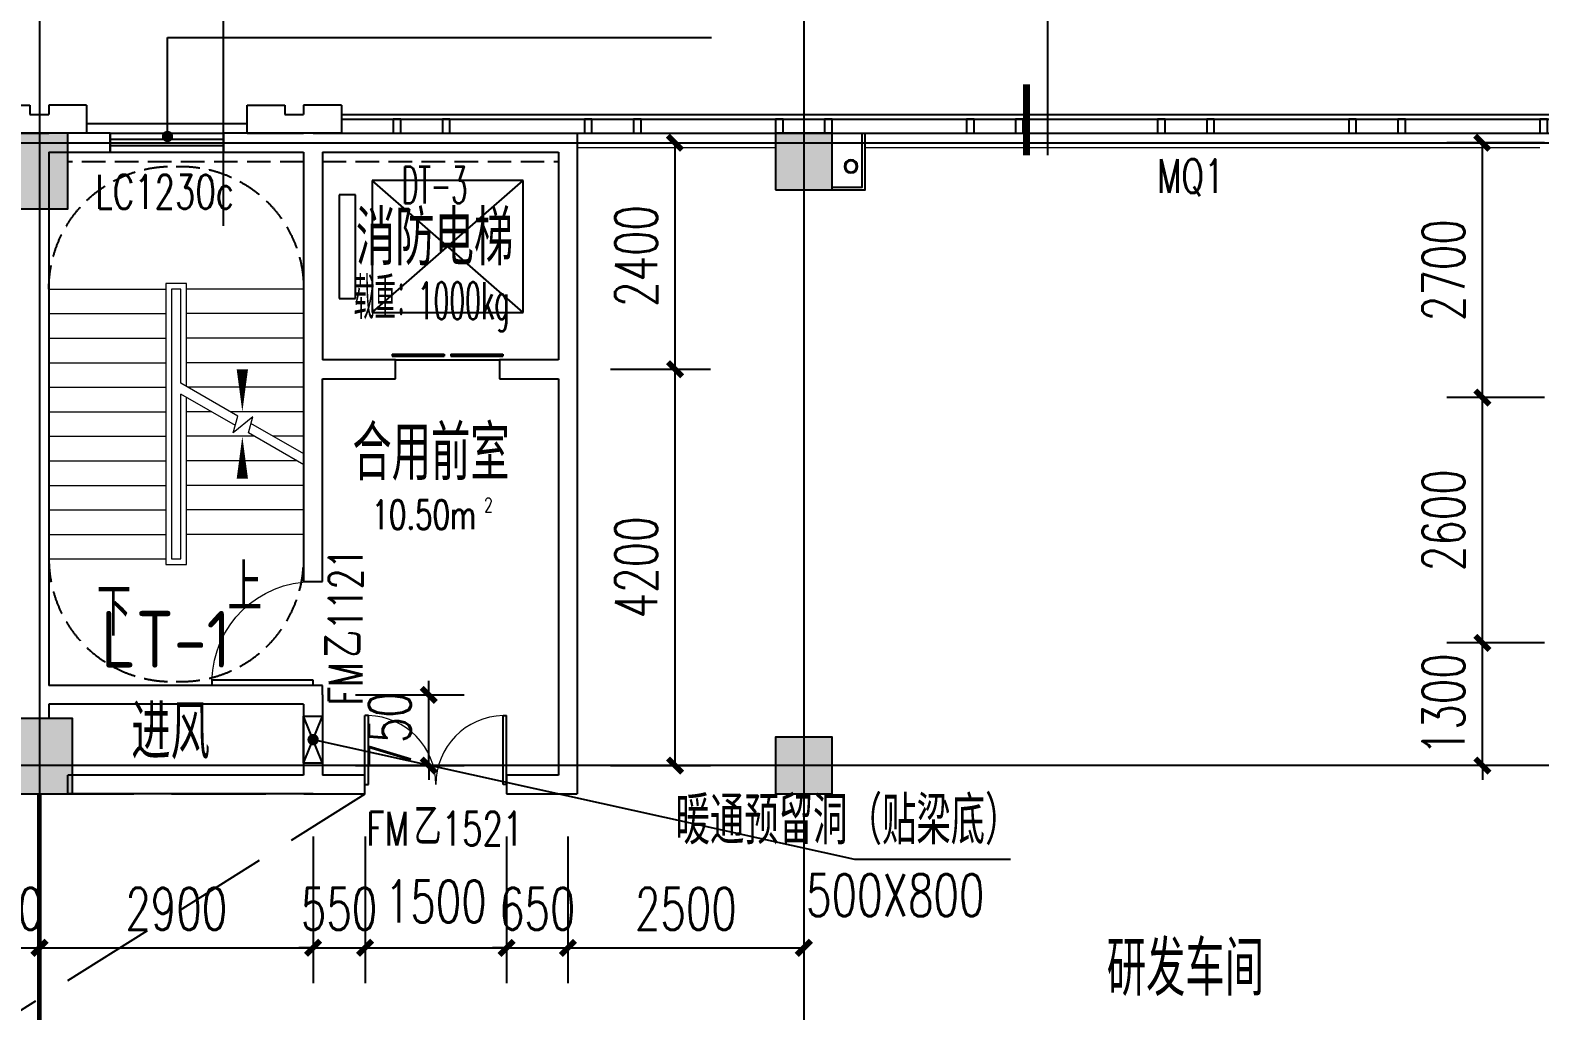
# Model space of a CAD drawing. Extents: x 1738711 to 2346805, y 1189731 to 2516152.
# Drawn here: x 1949287 to 1965285, y 1898861 to 1909252 of the extents above; entities that cross this region are included whole.
import ezdxf

# ---------------------------------------------------------------- set-up
doc = ezdxf.new("R2010")
doc.units = 0
doc.header["$LTSCALE"] = 1000
doc.header["$MEASUREMENT"] = 0
doc.linetypes.add('DASH', pattern=[0.35, 0.25, -0.1])
doc.linetypes.add('复件 140224通州运河二期售楼部条件图_t3$0$X-ME SHAFT SH$0$X-B2$0$WATER_LINE', pattern=[0])
for name, color, linetype, lineweight in [('_0', 7, 'Continuous', 25), ('STAIR', 2, 'Continuous', 5), ('栏杆', 6, 'Continuous', 15)]:
    doc.layers.add(name, color=color, linetype=linetype, lineweight=lineweight)
for name, color, linetype in [('AR-TEXT', 7, 'Continuous'), ('COLUMN', 9, 'Continuous'), ('DIM_IDEN', 3, 'Continuous'), ('DIM_LEAD', 3, 'Continuous'), ('DIM_SYMB', 3, 'Continuous'), ('DOTE', 1, 'Continuous'), ('EVTR', 2, 'Continuous'), ('PUB_DIM', 3, 'Continuous'), ('PUB_HATCH', 8, 'Continuous'), ('PUB_TEXT', 7, 'Continuous'), ('SPACE_ALL', 1, 'Continuous'), ('WALL', 40, 'Continuous'), ('WINDOW', 144, 'Continuous'), ('WINDOW_TEXT', 7, 'Continuous'), ('YS', 6, 'Continuous'), ('疏散距离', 211, 'DASH'), ('看线', 8, 'Continuous'), ('线脚', 44, 'Continuous'), ('面层', 6, 'Continuous')]:
    doc.layers.add(name, color=color, linetype=linetype)
doc.styles.add('_TCH_DIM', font='SIMPLEX', dxfattribs={"bigfont": 'GBCBIG'})
doc.styles.add('_TCH_DIM_T3', font='SIMPLEX', dxfattribs={"width": 0.705882, "bigfont": 'GBCBIG'})
doc.styles.add('_TCH_SPACE', font='SIMPLEX', dxfattribs={"height": 5, "bigfont": 'GBCBIG'})
doc.styles.add('_TCH_WINDOW', font='SIMPLEX', dxfattribs={"height": 3.5, "bigfont": 'GBCBIG'})
doc.styles.get("Standard").update_dxf_attribs({"font": 'gbenor.shx', "bigfont": 'gbcbig.shx'})
doc.dimstyles.new('_TCH_ARCH&&150', dxfattribs={"dimtxt": 446.25, "dimasz": 150, "dimexe": 375, "dimexo": 450, "dimgap": 189.375, "dimtad": 1, "dimdec": 0, "dimzin": 0, "dimdsep": 46, "dimtxsty": '_TCH_DIM_T3', "dimblk": 'ARCHTICK', "dimcen": 0.09, "dimclrt": 7, "dimazin": 2, "dimtfac": 1, "dimtdec": 0, "dimtix": 1, "dimtmove": 2, "dimatfit": 3, "dimfxl": 1, "dimtolj": 1, "dimtzin": 0, "dimarcsym": 0})

# ---------------------------------------------------------------- blocks, each defined once
blk = doc.blocks.new('dgh321')
at = {"layer": 'WALL', "linetype": '复件 140224通州运河二期售楼部条件图_t3$0$X-ME SHAFT SH$0$X-B2$0$WATER_LINE'}
for p, q in [((3247025, -2494105), (3247425, -2494105)), ((3247025, -2494105), (3247025, -2494405)), ((3247425, -2494105), (3247625, -2494105)), ((3248025, -2494105), (3247625, -2494105)), ((3248025, -2494405), (3248025, -2494105)), ((3247025, -2494405), (3247425, -2494405)), ((3247425, -2494405), (3247425, -2494305)), ((3247425, -2494305), (3247625, -2494305)), ((3247625, -2494405), (3247625, -2494305)), ((3248025, -2494405), (3247625, -2494405))]:
    blk.add_line(p, q, dxfattribs=at)
blk = doc.blocks.new('A$C68B42598')
at = {"layer": 'YS'}
for radius in [70, 60]:
    blk.add_circle((70, 70), radius, dxfattribs=at)
blk = doc.blocks.new('hreahaerheh')
at = {"layer": 'YS', "xscale": -1, "rotation": 180}
blk.add_blockref('A$C68B42598', (1957915, 1907879), dxfattribs=at)
blk = doc.blocks.new('hearherherhr')
at = {"layer": '看线', "linetype": 'DASH'}
for centre, start, end in [((1981792, 1704275), 87.7958, 180), ((1981892, 1704275), 0, 92.2042)]:
    blk.add_arc(centre, 1300, start, end, dxfattribs=at)
blk = doc.blocks.new('JHTRHERAHEARHERA')
at = {"layer": 'DIM_SYMB'}
for points in [[(1959742, 1701285, 0, 0, 0), (1959742, 1704950, 0, 0, 0), (1961142, 1704950, 0, 0, 0), (1961142, 1702975, 0, 120, 0), (1961142, 1703425, 0, 0, 0)], [(1961142, 1701545, 0, 0, 0), (1961142, 1702715, 0, 120, 0), (1961142, 1702265, 0, 0, 0)]]:
    blk.add_lwpolyline(points, format="xyseb", dxfattribs=at)
at = {"layer": 'STAIR'}
for p, q in [((1960552, 1704335), (1960332, 1704335)), ((1960332, 1704335), (1960332, 1701355)), ((1960552, 1703244), (1960552, 1704335)), ((1959092, 1704275), (1960332, 1704275)), ((1960392, 1704275), (1960392, 1701415)), ((1960492, 1704275), (1960392, 1704275)), ((1960492, 1703278), (1960492, 1704275)), ((1961792, 1704275), (1960552, 1704275)), ((1959092, 1704015), (1960332, 1704015)), ((1961792, 1704015), (1960552, 1704015)), ((1959092, 1703755), (1960332, 1703755)), ((1961792, 1703755), (1960552, 1703755)), ((1959092, 1703495), (1960332, 1703495)), ((1961792, 1703495), (1960552, 1703495)), ((1959092, 1703235), (1960332, 1703235)), ((1961095, 1702930), (1960492, 1703278)), ((1960492, 1701415), (1960492, 1703163)), ((1961068, 1702830), (1960492, 1703163)), ((1961792, 1703235), (1960566, 1703235)), ((1960552, 1701355), (1960552, 1703128)), ((1959092, 1702975), (1960332, 1702975)), ((1960817, 1702975), (1960552, 1702975)), ((1961792, 1702975), (1961017, 1702975)), ((1961046, 1702750), (1961095, 1702930)), ((1961252, 1702923), (1961046, 1702750)), ((1961206, 1702750), (1961252, 1702923)), ((1961792, 1702528), (1961233, 1702850)), ((1959092, 1702715), (1960332, 1702715)), ((1961267, 1702715), (1960552, 1702715)), ((1961792, 1702412), (1961206, 1702750)), ((1961792, 1702715), (1961467, 1702715)), ((1959092, 1702455), (1960332, 1702455)), ((1961717, 1702455), (1960552, 1702455)), ((1959092, 1702195), (1960332, 1702195)), ((1961792, 1702195), (1960552, 1702195)), ((1959092, 1701935), (1960332, 1701935)), ((1961792, 1701935), (1960552, 1701935)), ((1959092, 1701675), (1960332, 1701675)), ((1961792, 1701675), (1960552, 1701675)), ((1959092, 1701415), (1960332, 1701415)), ((1960392, 1701415), (1960492, 1701415)), ((1960332, 1701355), (1960552, 1701355))]:
    blk.add_line(p, q, dxfattribs=at)
at = {"layer": '看线', "linetype": 'DASH'}
blk.add_line((1961792, 1705625), (1959292, 1705625), dxfattribs=at)
at = {"layer": '_0', "extrusion": (0, 0, -1), "zscale": -1}
blk.add_blockref('hearherherhr', (-3942284, 0), dxfattribs=at)
at = {"layer": '_0', "rotation": 180}
blk.add_blockref('hearherherhr', (3942284, 3405691), dxfattribs=at)
at = {"layer": 'PUB_TEXT', "color": 7, "style": '_TCH_DIM'}
for s, p in [('上', (1960986, 1700863)), ('下', (1959599, 1700603))]:
    blk.add_text(s, height=506, dxfattribs=at).set_placement(p)
blk = doc.blocks.new('hertaraeherah')
at = {"layer": '疏散距离', "ltscale": 4}
for points in [[(1933085, 2006659), (1940985, 2000259), (1952835, 2000259)], [(1933085, 1987859), (1952835, 2000259)]]:
    blk.add_lwpolyline(points, dxfattribs=at)
blk = doc.blocks.new('jtrshjtrhr')
at = {"layer": 'WINDOW', "linetype": '复件 140224通州运河二期售楼部条件图_t3$0$X-ME SHAFT SH$0$X-B2$0$WATER_LINE'}
for p, q in [((1962192, 1784875), (1980092, 1784875)), ((1962192, 1784825), (1980092, 1784825))]:
    blk.add_line(p, q, dxfattribs=at)
at = {"layer": '看线'}
blk.add_line((1962192, 1785025), (1980092, 1785025), dxfattribs=at)
for points in [[(1962742, 1785025), (1962822, 1785025), (1962822, 1784875), (1962742, 1784875)], [(1963262, 1785025), (1963342, 1785025), (1963342, 1784875), (1963262, 1784875)], [(1964767, 1785025), (1964847, 1785025), (1964847, 1784875), (1964767, 1784875)], [(1965287, 1785025), (1965367, 1785025), (1965367, 1784875), (1965287, 1784875)], [(1966792, 1785025), (1966872, 1785025), (1966872, 1784875), (1966792, 1784875)], [(1967312, 1785025), (1967392, 1785025), (1967392, 1784875), (1967312, 1784875)], [(1968817, 1785025), (1968897, 1785025), (1968897, 1784875), (1968817, 1784875)], [(1969337, 1785025), (1969417, 1785025), (1969417, 1784875), (1969337, 1784875)], [(1970842, 1785025), (1970922, 1785025), (1970922, 1784875), (1970842, 1784875)], [(1971362, 1785025), (1971442, 1785025), (1971442, 1784875), (1971362, 1784875)], [(1972867, 1785025), (1972947, 1785025), (1972947, 1784875), (1972867, 1784875)], [(1973387, 1785025), (1973467, 1785025), (1973467, 1784875), (1973387, 1784875)], [(1974892, 1785025), (1974972, 1785025), (1974972, 1784875), (1974892, 1784875)]]:
    blk.add_lwpolyline(points, close=True, dxfattribs=at)
blk = doc.blocks.new('_ArchTick')
at = {"color": 0, "linetype": 'ByBlock', "const_width": 0.4}
blk.add_lwpolyline([(-0.5, -0.5), (0.5, 0.5)], dxfattribs=at)
blk = doc.blocks.new('*D2038')
at = {"layer": 'Defpoints', "color": 0, "transparency": 16777216}
for p in [(1952285, 1902209), (1953510, 1902209), (1952285, 1901459)]:
    blk.add_point(p, dxfattribs=at)
at = {"layer": 'PUB_DIM', "color": 0, "lineweight": -2, "transparency": 16777216}
for p, q in [((1953510, 1902209), (1953510, 1902359)), ((1952735, 1902209), (1953885, 1902209)), ((1953510, 1901459), (1953510, 1902209)), ((1952735, 1901459), (1953885, 1901459)), ((1953510, 1901459), (1953510, 1901309))]:
    blk.add_line(p, q, dxfattribs=at)
at = {"layer": 'PUB_DIM', "color": 0, "lineweight": -2, "transparency": 16777216, "xscale": 150, "yscale": 150, "zscale": 150}
for p, rotation in [((1953510, 1902209), 270), ((1953510, 1901459), 90)]:
    blk.add_blockref('_ArchTick', p, dxfattribs=dict(at, rotation=rotation))
at = {"layer": 'PUB_DIM', "color": 7, "transparency": 16777216, "insert": (1953097, 1901834), "char_height": 446.2, "attachment_point": 5, "rotation": 90, "style": '_TCH_DIM_T3'}
blk.add_mtext('\\A1;750', dxfattribs=at)
blk = doc.blocks.new('*D2658')
at = {"layer": 'Defpoints', "color": 0, "transparency": 16777216}
for p in [(1954985, 1905659), (1956120, 1905659), (1954985, 1901459)]:
    blk.add_point(p, dxfattribs=at)
at = {"layer": 'PUB_DIM', "color": 0, "lineweight": -2, "transparency": 16777216}
for p, q in [((1955435, 1905659), (1956495, 1905659)), ((1956120, 1901459), (1956120, 1905659)), ((1955435, 1901459), (1956495, 1901459))]:
    blk.add_line(p, q, dxfattribs=at)
at = {"layer": 'PUB_DIM', "color": 0, "lineweight": -2, "transparency": 16777216, "xscale": 150, "yscale": 150, "zscale": 150}
for p, rotation in [((1956120, 1905659), 90), ((1956120, 1901459), 270)]:
    blk.add_blockref('_ArchTick', p, dxfattribs=dict(at, rotation=rotation))
at = {"layer": 'PUB_DIM', "color": 7, "transparency": 16777216, "insert": (1955708, 1903559), "char_height": 446.2, "attachment_point": 5, "rotation": 90, "style": '_TCH_DIM_T3'}
blk.add_mtext('\\A1;4200', dxfattribs=at)
blk = doc.blocks.new('*D2659')
at = {"layer": 'Defpoints', "color": 0, "transparency": 16777216}
for p in [(1954985, 1908059), (1956120, 1908059), (1954985, 1905659)]:
    blk.add_point(p, dxfattribs=at)
at = {"layer": 'PUB_DIM', "color": 0, "lineweight": -2, "transparency": 16777216}
for p, q in [((1955435, 1908059), (1956495, 1908059)), ((1956120, 1905659), (1956120, 1908059)), ((1955435, 1905659), (1956495, 1905659))]:
    blk.add_line(p, q, dxfattribs=at)
at = {"layer": 'PUB_DIM', "color": 0, "lineweight": -2, "transparency": 16777216, "xscale": 150, "yscale": 150, "zscale": 150}
for p, rotation in [((1956120, 1908059), 90), ((1956120, 1905659), 270)]:
    blk.add_blockref('_ArchTick', p, dxfattribs=dict(at, rotation=rotation))
at = {"layer": 'PUB_DIM', "color": 7, "transparency": 16777216, "insert": (1955708, 1906859), "char_height": 446.2, "attachment_point": 5, "rotation": 90, "style": '_TCH_DIM_T3'}
blk.add_mtext('\\A1;2400', dxfattribs=at)
blk = doc.blocks.new('*D2660')
at = {"layer": 'Defpoints', "color": 0, "transparency": 16777216}
for p in [(1964676, 1902759), (1965785, 1902759), (1965785, 1901459)]:
    blk.add_point(p, dxfattribs=at)
at = {"layer": 'PUB_DIM', "color": 0, "lineweight": -2, "transparency": 16777216}
for p, q in [((1964676, 1902759), (1964676, 1902909)), ((1965335, 1902759), (1964301, 1902759)), ((1964676, 1901459), (1964676, 1902759)), ((1965335, 1901459), (1964301, 1901459)), ((1964676, 1901459), (1964676, 1901309))]:
    blk.add_line(p, q, dxfattribs=at)
at = {"layer": 'PUB_DIM', "color": 0, "lineweight": -2, "transparency": 16777216, "xscale": 150, "yscale": 150, "zscale": 150}
for p, rotation in [((1964676, 1902759), 270), ((1964676, 1901459), 90)]:
    blk.add_blockref('_ArchTick', p, dxfattribs=dict(at, rotation=rotation))
at = {"layer": 'PUB_DIM', "color": 7, "transparency": 16777216, "insert": (1964263, 1902109), "char_height": 446.2, "attachment_point": 5, "rotation": 90, "style": '_TCH_DIM_T3'}
blk.add_mtext('\\A1;1300', dxfattribs=at)
blk = doc.blocks.new('*D2661')
at = {"layer": 'Defpoints', "color": 0, "transparency": 16777216}
for p in [(1964676, 1905359), (1965785, 1905359), (1965785, 1902759)]:
    blk.add_point(p, dxfattribs=at)
at = {"layer": 'PUB_DIM', "color": 0, "lineweight": -2, "transparency": 16777216}
for p, q in [((1965335, 1905359), (1964301, 1905359)), ((1964676, 1902759), (1964676, 1905359)), ((1965335, 1902759), (1964301, 1902759))]:
    blk.add_line(p, q, dxfattribs=at)
at = {"layer": 'PUB_DIM', "color": 0, "lineweight": -2, "transparency": 16777216, "xscale": 150, "yscale": 150, "zscale": 150}
for p, rotation in [((1964676, 1905359), 90), ((1964676, 1902759), 270)]:
    blk.add_blockref('_ArchTick', p, dxfattribs=dict(at, rotation=rotation))
at = {"layer": 'PUB_DIM', "color": 7, "transparency": 16777216, "insert": (1964263, 1904059), "char_height": 446.2, "attachment_point": 5, "rotation": 90, "style": '_TCH_DIM_T3'}
blk.add_mtext('\\A1;2600', dxfattribs=at)
blk = doc.blocks.new('*D2662')
at = {"layer": 'Defpoints', "color": 0, "transparency": 16777216}
for p in [(1964676, 1908059), (1965785, 1908059), (1965785, 1905359)]:
    blk.add_point(p, dxfattribs=at)
at = {"layer": 'PUB_DIM', "color": 0, "lineweight": -2, "transparency": 16777216}
for p, q in [((1965335, 1908059), (1964301, 1908059)), ((1964676, 1905359), (1964676, 1908059)), ((1965335, 1905359), (1964301, 1905359))]:
    blk.add_line(p, q, dxfattribs=at)
at = {"layer": 'PUB_DIM', "color": 0, "lineweight": -2, "transparency": 16777216, "xscale": 150, "yscale": 150, "zscale": 150}
for p, rotation in [((1964676, 1908059), 90), ((1964676, 1905359), 270)]:
    blk.add_blockref('_ArchTick', p, dxfattribs=dict(at, rotation=rotation))
at = {"layer": 'PUB_DIM', "color": 7, "transparency": 16777216, "insert": (1964263, 1906709), "char_height": 446.2, "attachment_point": 5, "rotation": 90, "style": '_TCH_DIM_T3'}
blk.add_mtext('\\A1;2700', dxfattribs=at)
blk = doc.blocks.new('*D2693')
at = {"layer": 'Defpoints', "color": 0, "transparency": 16777216}
for p in [(1948385, 1901159), (1949385, 1901159), (1949385, 1899528)]:
    blk.add_point(p, dxfattribs=at)
at = {"layer": 'PUB_DIM', "color": 0, "lineweight": -2, "transparency": 16777216}
for p, q in [((1948385, 1900709), (1948385, 1899153)), ((1949385, 1900709), (1949385, 1899153)), ((1948385, 1899528), (1948235, 1899528)), ((1948385, 1899528), (1949385, 1899528)), ((1949385, 1899528), (1949535, 1899528))]:
    blk.add_line(p, q, dxfattribs=at)
at = {"layer": 'PUB_DIM', "color": 0, "lineweight": -2, "transparency": 16777216, "xscale": 150, "yscale": 150, "zscale": 150}
blk.add_blockref('_ArchTick', (1948385, 1899528), dxfattribs=at)
at = {"layer": 'PUB_DIM', "color": 0, "lineweight": -2, "transparency": 16777216, "xscale": 150, "yscale": 150, "zscale": 150, "rotation": 180}
blk.add_blockref('_ArchTick', (1949385, 1899528), dxfattribs=at)
at = {"layer": 'PUB_DIM', "color": 7, "transparency": 16777216, "insert": (1948885, 1899941), "char_height": 446.2, "attachment_point": 5, "style": '_TCH_DIM_T3'}
blk.add_mtext('\\A1;1000', dxfattribs=at)
blk = doc.blocks.new('*D2694')
at = {"layer": 'Defpoints', "color": 0, "transparency": 16777216}
for p in [(1949385, 1901159), (1952285, 1901159), (1952285, 1899528)]:
    blk.add_point(p, dxfattribs=at)
at = {"layer": 'PUB_DIM', "color": 0, "lineweight": -2, "transparency": 16777216}
for p, q in [((1949385, 1900709), (1949385, 1899153)), ((1952285, 1900709), (1952285, 1899153)), ((1949385, 1899528), (1952285, 1899528))]:
    blk.add_line(p, q, dxfattribs=at)
at = {"layer": 'PUB_DIM', "color": 0, "lineweight": -2, "transparency": 16777216, "xscale": 150, "yscale": 150, "zscale": 150, "rotation": 180}
blk.add_blockref('_ArchTick', (1949385, 1899528), dxfattribs=at)
at = {"layer": 'PUB_DIM', "color": 0, "lineweight": -2, "transparency": 16777216, "xscale": 150, "yscale": 150, "zscale": 150}
blk.add_blockref('_ArchTick', (1952285, 1899528), dxfattribs=at)
at = {"layer": 'PUB_DIM', "color": 7, "transparency": 16777216, "insert": (1950835, 1899941), "char_height": 446.2, "attachment_point": 5, "style": '_TCH_DIM_T3'}
blk.add_mtext('\\A1;2900', dxfattribs=at)
blk = doc.blocks.new('*D2695')
at = {"layer": 'Defpoints', "color": 0, "transparency": 16777216}
for p in [(1952285, 1901159), (1952835, 1901159), (1952835, 1899528)]:
    blk.add_point(p, dxfattribs=at)
at = {"layer": 'PUB_DIM', "color": 0, "lineweight": -2, "transparency": 16777216}
for p, q in [((1952285, 1900709), (1952285, 1899153)), ((1952835, 1900709), (1952835, 1899153)), ((1952285, 1899528), (1952135, 1899528)), ((1952285, 1899528), (1952835, 1899528)), ((1952835, 1899528), (1952985, 1899528))]:
    blk.add_line(p, q, dxfattribs=at)
at = {"layer": 'PUB_DIM', "color": 0, "lineweight": -2, "transparency": 16777216, "xscale": 150, "yscale": 150, "zscale": 150}
blk.add_blockref('_ArchTick', (1952285, 1899528), dxfattribs=at)
at = {"layer": 'PUB_DIM', "color": 0, "lineweight": -2, "transparency": 16777216, "xscale": 150, "yscale": 150, "zscale": 150, "rotation": 180}
blk.add_blockref('_ArchTick', (1952835, 1899528), dxfattribs=at)
at = {"layer": 'PUB_DIM', "color": 7, "transparency": 16777216, "insert": (1952560, 1899941), "char_height": 446.2, "attachment_point": 5, "style": '_TCH_DIM_T3'}
blk.add_mtext('\\A1;550', dxfattribs=at)
blk = doc.blocks.new('*D2696')
at = {"layer": 'Defpoints', "color": 0, "transparency": 16777216}
for p in [(1952835, 1901159), (1954335, 1901159), (1954335, 1899528)]:
    blk.add_point(p, dxfattribs=at)
at = {"layer": 'PUB_DIM', "color": 0, "lineweight": -2, "transparency": 16777216}
for p, q in [((1952835, 1900709), (1952835, 1899153)), ((1954335, 1900709), (1954335, 1899153)), ((1952835, 1899528), (1954335, 1899528))]:
    blk.add_line(p, q, dxfattribs=at)
at = {"layer": 'PUB_DIM', "color": 0, "lineweight": -2, "transparency": 16777216, "xscale": 150, "yscale": 150, "zscale": 150, "rotation": 180}
blk.add_blockref('_ArchTick', (1952835, 1899528), dxfattribs=at)
at = {"layer": 'PUB_DIM', "color": 0, "lineweight": -2, "transparency": 16777216, "xscale": 150, "yscale": 150, "zscale": 150}
blk.add_blockref('_ArchTick', (1954335, 1899528), dxfattribs=at)
at = {"layer": 'PUB_DIM', "color": 7, "transparency": 16777216, "insert": (1953585, 1900020), "char_height": 446.2, "attachment_point": 5, "style": '_TCH_DIM_T3'}
blk.add_mtext('\\A1;1500', dxfattribs=at)
blk = doc.blocks.new('*D2697')
at = {"layer": 'Defpoints', "color": 0, "transparency": 16777216}
for p in [(1954335, 1901159), (1954985, 1901159), (1954985, 1899528)]:
    blk.add_point(p, dxfattribs=at)
at = {"layer": 'PUB_DIM', "color": 0, "lineweight": -2, "transparency": 16777216}
for p, q in [((1954335, 1900709), (1954335, 1899153)), ((1954985, 1900709), (1954985, 1899153)), ((1954335, 1899528), (1954185, 1899528)), ((1954335, 1899528), (1954985, 1899528)), ((1954985, 1899528), (1955135, 1899528))]:
    blk.add_line(p, q, dxfattribs=at)
at = {"layer": 'PUB_DIM', "color": 0, "lineweight": -2, "transparency": 16777216, "xscale": 150, "yscale": 150, "zscale": 150}
blk.add_blockref('_ArchTick', (1954335, 1899528), dxfattribs=at)
at = {"layer": 'PUB_DIM', "color": 0, "lineweight": -2, "transparency": 16777216, "xscale": 150, "yscale": 150, "zscale": 150, "rotation": 180}
blk.add_blockref('_ArchTick', (1954985, 1899528), dxfattribs=at)
at = {"layer": 'PUB_DIM', "color": 7, "transparency": 16777216, "insert": (1954660, 1899941), "char_height": 446.2, "attachment_point": 5, "style": '_TCH_DIM_T3'}
blk.add_mtext('\\A1;650', dxfattribs=at)
blk = doc.blocks.new('*D2698')
at = {"layer": 'Defpoints', "color": 0, "transparency": 16777216}
for p in [(1954985, 1901159), (1957485, 1901159), (1957485, 1899528)]:
    blk.add_point(p, dxfattribs=at)
at = {"layer": 'PUB_DIM', "color": 0, "lineweight": -2, "transparency": 16777216}
for p, q in [((1954985, 1900709), (1954985, 1899153)), ((1957485, 1900709), (1957485, 1899153)), ((1954985, 1899528), (1957485, 1899528))]:
    blk.add_line(p, q, dxfattribs=at)
at = {"layer": 'PUB_DIM', "color": 0, "lineweight": -2, "transparency": 16777216, "xscale": 150, "yscale": 150, "zscale": 150, "rotation": 180}
blk.add_blockref('_ArchTick', (1954985, 1899528), dxfattribs=at)
at = {"layer": 'PUB_DIM', "color": 0, "lineweight": -2, "transparency": 16777216, "xscale": 150, "yscale": 150, "zscale": 150}
blk.add_blockref('_ArchTick', (1957485, 1899528), dxfattribs=at)
at = {"layer": 'PUB_DIM', "color": 7, "transparency": 16777216, "insert": (1956235, 1899941), "char_height": 446.2, "attachment_point": 5, "style": '_TCH_DIM_T3'}
blk.add_mtext('\\A1;2500', dxfattribs=at)
blk = doc.blocks.new('$TCHSYS$WIN2D')
for p, q in [((-0.5, 0.5), (0.5, 0.5)), ((-0.5, 0.5), (-0.5, -0.5)), ((0.5, 0.5), (0.5, -0.5)), ((0.5, 0.167), (-0.5, 0.167)), ((0.5, -0.167), (-0.5, -0.167)), ((-0.5, -0.5), (0.5, -0.5))]:
    blk.add_line(p, q)
blk = doc.blocks.new('$DORLIB2D$00000127')
at = {"color": 0}
for points in [[(-0.533, 0.795), (-0.533, 0.69)], [(-0.033, 0.795), (-0.533, 0.795)], [(-0.033, 0.795), (-0.033, 0.69)], [(0.533, 0.795), (0.033, 0.795)], [(0.033, 0.795), (0.033, 0.69)], [(0.533, 0.795), (0.533, 0.69)], [(-0.033, 0.69), (-0.533, 0.69)], [(0.533, 0.69), (0.033, 0.69)], [(0.5, 0.5), (-0.5, 0.5)]]:
    blk.add_lwpolyline(points, dxfattribs=at)
blk = doc.blocks.new('$DorLib2D$00000001')
for p, q in [((0.45, 0.975), (0.5, 0.975)), ((0.45, 0), (0.45, 0.975)), ((0.5, 0), (0.5, 0.975)), ((0.5, 0), (0.45, 0))]:
    blk.add_line(p, q)
at = {"lineweight": 13}
blk.add_arc((0.475, 0), 0.975, 91.4693, 180, dxfattribs=at)
blk = doc.blocks.new('$DorLib2D$00000002')
for p, q in [((-0.5, 0), (-0.5, 0.4875)), ((-0.475, 0.4875), (-0.5, 0.4875)), ((-0.475, 0), (-0.475, 0.4875)), ((0.475, 0), (0.475, 0.4875)), ((0.475, 0.4875), (0.5, 0.4875)), ((0.5, 0), (0.5, 0.4875)), ((-0.5, 0), (-0.475, 0)), ((0.5, 0), (0.475, 0))]:
    blk.add_line(p, q)
at = {"lineweight": 13}
for centre, start, end in [((-0.4875, 0), 0, 88.53072), ((0.4875, 0), 91.46928, 180)]:
    blk.add_arc(centre, 0.4875, start, end, dxfattribs=at)
blk = doc.blocks.new('_FZH')
blk.add_lwpolyline([(-0.5, -0.5), (0.5, -0.5), (0.5, 0.5), (-0.5, 0.5)], close=True)
at = {"layer": 'PUB_HATCH'}
blk.add_solid([(-0.5, -0.5), (0.5, -0.5), (-0.5, 0.5), (0.5, 0.5)], dxfattribs=at)

msp = doc.modelspace()

# ---------------------------------------------------------------- linework, layer by layer
at = {"layer": 'DIM_IDEN'}
for p, q in [((1951334.7, 1907178.7), (1951334.7, 1919355.3)), ((1960070, 1907926.8), (1960070, 1919355.3)), ((1950741.6, 1908125.8), (1950741.6, 1909175.9)), ((1950741.6, 1909175.9), (1956505.9, 1909175.9))]:
    msp.add_line(p, q, dxfattribs=at)
at = {"layer": 'DIM_IDEN', "const_width": 75}
msp.add_lwpolyline([(1959845, 1907926.8), (1959845, 1908676.8)], dxfattribs=at)
at = {"layer": 'DIM_IDEN', "const_width": 60}
msp.add_lwpolyline([(1950741.6, 1908095.8, 1), (1950741.6, 1908155.8, 1)], format="xyb", close=True, dxfattribs=at)
at = {"layer": 'DIM_IDEN'}
msp.add_lwpolyline([(1951334.7, 1907178.7, 1), (1951334.7, 1907178.7, 1)], format="xyb", close=True, dxfattribs=at)
at = {"layer": 'DIM_LEAD'}
for p, q in [((1952284.6, 1901734.1), (1958022.5, 1900467.3)), ((1958022.5, 1900467.3), (1959676.8, 1900467.3))]:
    msp.add_line(p, q, dxfattribs=at)
at = {"layer": 'DIM_LEAD', "const_width": 60}
msp.add_lwpolyline([(1952255.3, 1901740.6, 1), (1952313.9, 1901727.6, 1)], format="xyb", close=True, dxfattribs=at)
at = {"layer": 'DOTE'}
for p, q in [((1949384.6, 1910459.1), (1949384.6, 1885859.1)), ((1957484.6, 1910459.1), (1957484.6, 1885859.1)), ((1930784.6, 1908059.1), (1992284.6, 1908059.1)), ((1992284.6, 1901459.1), (1930784.6, 1901459.1))]:
    msp.add_line(p, q, dxfattribs=at)
at = {"layer": 'EVTR', "linetype": '复件 140224通州运河二期售楼部条件图_t3$0$X-ME SHAFT SH$0$X-B2$0$WATER_LINE'}
for p, q in [((1954509.6, 1907659.1), (1952909.6, 1907659.1)), ((1952909.6, 1907659.1), (1952909.6, 1906259.1)), ((1952909.6, 1906259.1), (1954509.6, 1907659.1)), ((1954509.6, 1906259.1), (1952909.6, 1907659.1)), ((1954509.6, 1906259.1), (1954509.6, 1907659.1)), ((1952734.6, 1907509.1), (1952559.6, 1907509.1)), ((1952559.6, 1907509.1), (1952559.6, 1906409.1)), ((1952734.6, 1906409.1), (1952734.6, 1907509.1)), ((1952559.6, 1906409.1), (1952734.6, 1906409.1)), ((1952909.6, 1906259.1), (1954509.6, 1906259.1))]:
    msp.add_line(p, q, dxfattribs=at)
at = {"layer": 'WALL', "linetype": '复件 140224通州运河二期售楼部条件图_t3$0$X-ME SHAFT SH$0$X-B2$0$WATER_LINE'}
for p, q in [((1949384.6, 1908159.1), (1948634.6, 1908159.1)), ((1950134.6, 1908159.1), (1949384.6, 1908159.1)), ((1950134.6, 1907959.1), (1950134.6, 1908159.1)), ((1952284.6, 1908159.1), (1951334.6, 1908159.1)), ((1951334.6, 1908159.1), (1951334.6, 1907959.1)), ((1952284.6, 1908159.1), (1955084.6, 1908159.1)), ((1949484.6, 1907959.1), (1950134.6, 1907959.1)), ((1951334.6, 1907959.1), (1952184.6, 1907959.1)), ((1952384.6, 1907959.1), (1954884.6, 1907959.1))]:
    msp.add_line(p, q, dxfattribs=at)
at = {"layer": 'WALL'}
for p, q in [((1955084.6, 1908159.1), (1955084.6, 1905659.1)), ((1949484.6, 1907959.1), (1949484.6, 1904834.1)), ((1952184.6, 1907959.1), (1952184.6, 1905759.1)), ((1952384.6, 1907959.1), (1952384.6, 1905759.1)), ((1954884.6, 1907959.1), (1954884.6, 1905759.1)), ((1952184.6, 1905759.1), (1952184.6, 1905659.1)), ((1953159.6, 1905759.1), (1952384.6, 1905759.1)), ((1952384.6, 1905759.1), (1952384.6, 1905759.1)), ((1953159.6, 1905559.1), (1953159.6, 1905759.1)), ((1954884.6, 1905759.1), (1954259.6, 1905759.1)), ((1954259.6, 1905759.1), (1954259.6, 1905559.1)), ((1952184.6, 1905659.1), (1952184.6, 1903409.1)), ((1952384.6, 1905559.1), (1953159.6, 1905559.1)), ((1952384.6, 1903409.1), (1952384.6, 1905559.1)), ((1954259.6, 1905559.1), (1954884.6, 1905559.1)), ((1954884.6, 1905559.1), (1954884.6, 1901359.1)), ((1955084.6, 1905659.1), (1955084.6, 1901159.1)), ((1949484.6, 1904834.1), (1949484.6, 1903309.1)), ((1949484.6, 1903309.1), (1949484.6, 1902309.1)), ((1952184.6, 1903409.1), (1952384.6, 1903409.1)), ((1952184.6, 1902309.1), (1949484.6, 1902309.1)), ((1952384.6, 1902309.1), (1952184.6, 1902309.1)), ((1952384.6, 1902209.1), (1952384.6, 1902309.1)), ((1952384.6, 1902209.1), (1952384.6, 1901359.1)), ((1952184.6, 1902109.1), (1949484.6, 1902109.1)), ((1949484.6, 1902109.1), (1949484.6, 1901959.1)), ((1952184.6, 1902109.1), (1952184.6, 1901359.1)), ((1952184.6, 1901359.1), (1949684.6, 1901359.1)), ((1949684.6, 1901159.1), (1949684.6, 1901359.1)), ((1952834.6, 1901359.1), (1952384.6, 1901359.1)), ((1952834.6, 1901159.1), (1952834.6, 1901359.1)), ((1954884.6, 1901359.1), (1954334.6, 1901359.1)), ((1954334.6, 1901359.1), (1954334.6, 1901159.1)), ((1952284.6, 1901159.1), (1949684.6, 1901159.1)), ((1952284.6, 1901159.1), (1952834.6, 1901159.1)), ((1954334.6, 1901159.1), (1955084.6, 1901159.1))]:
    msp.add_line(p, q, dxfattribs=at)
at = {"layer": 'WINDOW'}
for p, q in [((1952184.6, 1901484.1), (1952384.6, 1901984.1)), ((1952384.6, 1901484.1), (1952184.6, 1901984.1))]:
    msp.add_line(p, q, dxfattribs=at)
msp.add_lwpolyline([(1952384.6, 1901984.1), (1952384.6, 1901484.1), (1952184.6, 1901484.1), (1952184.6, 1901984.1)], close=True, dxfattribs=at)
at = {"layer": 'WINDOW', "color": 4, "linetype": 'DASH', "ltscale": 2, "const_width": 50}
msp.add_lwpolyline([(1949384.6, 1901159.1), (1949384.6, 1895159.1)], dxfattribs=at)
at = {"layer": '栏杆'}
for points in [[(1955084.6, 1908059.1), (1957184.6, 1908059.1)], [(1955084.6, 1908009.1), (1957184.6, 1908009.1)], [(1958134.6, 1908059.1), (1965284.6, 1908059.1)], [(1958134.6, 1908009.1), (1965284.6, 1908009.1)]]:
    msp.add_lwpolyline(points, dxfattribs=at)
at = {"layer": '看线', "linetype": 'DASH'}
msp.add_line((1952384.6, 1907859.1), (1954884.6, 1907859.1), dxfattribs=at)
at = {"layer": '线脚', "color": 8, "linetype": '复件 140224通州运河二期售楼部条件图_t3$0$X-ME SHAFT SH$0$X-B2$0$WATER_LINE'}
msp.add_line((1951584.6, 1908259.1), (1949884.6, 1908259.1), dxfattribs=at)
at = {"layer": '面层', "color": 144}
for points in [[(1957784.6, 1907559.1), (1958134.6, 1907559.1), (1958134.6, 1908159.1)], [(1957784.6, 1907589.1), (1958104.6, 1907589.1), (1958104.6, 1908159.1)]]:
    msp.add_lwpolyline(points, dxfattribs=at)

# ---------------------------------------------------------------- block references
at = {"xscale": -1, "rotation": 180}
msp.add_blockref('jtrshjtrhr', (-9607.3, 3693184.5), dxfattribs=at)
at = {"layer": '_0'}
for name, p in [('hreahaerheh', (0, 0)), ('JHTRHERAHEARHERA', (-9607.3, 202233.7)), ('hertaraeherah', (0, -99100))]:
    msp.add_blockref(name, p, dxfattribs=at)
at = {"layer": 'COLUMN', "linetype": '复件 140224通州运河二期售楼部条件图_t3$0$X-ME SHAFT SH$0$X-B2$0$WATER_LINE'}
for p, xscale, yscale, zscale, rotation in [((1949384.6, 1907759.1), 600.0000000370201, 799.9999995543621, 799.9999995543621, 359.9999999283186), ((1957484.6, 1907859.1), 600.0000003168825, 599.9999997103587, 599.9999997103587, 1.051653475165947e-08), ((1949384.6, 1901559.1), 700.0000009131618, 799.9999993890524, 799.9999993890524, 359.9999999789034), ((1957484.6, 1901459.1), 600.0000010083895, 599.9999989115167, 599.9999989115167, 7.265969456408791e-08)]:
    msp.add_blockref('_FZH', p, dxfattribs=dict(at, xscale=xscale, yscale=yscale, zscale=zscale, rotation=rotation))
at = {"layer": 'WALL', "linetype": '复件 140224通州运河二期售楼部条件图_t3$0$X-ME SHAFT SH$0$X-B2$0$WATER_LINE', "xscale": -1, "rotation": 180}
for p in [(-1298140.6, -585945.8), (-1295440.6, -585945.8)]:
    msp.add_blockref('dgh321', p, dxfattribs=at)
at = {"layer": 'WINDOW', "linetype": '复件 140224通州运河二期售楼部条件图_t3$0$X-ME SHAFT SH$0$X-B2$0$WATER_LINE'}
ref = msp.add_blockref('$TCHSYS$WIN2D', (1950734.6, 1908059.1), dxfattribs=dict(at, xscale=1200, yscale=200, zscale=1200))
ref.add_attrib('A', 'LC1230c', (1949978.6, 1907360.7), dxfattribs={"layer": 'WINDOW_TEXT', "linetype": '复件 140224通州运河二期售楼部条件图_t3$0$X-ME SHAFT SH$0$X-B2$0$WATER_LINE', "ltscale": 0.5, "height": 357, "style": '_TCH_WINDOW', "width": 0.705882})
at = {"layer": 'WINDOW', "linetype": '复件 140224通州运河二期售楼部条件图_t3$0$X-ME SHAFT SH$0$X-B2$0$WATER_LINE', "xscale": 1100, "yscale": -200, "zscale": 1100, "rotation": 180}
msp.add_blockref('$DORLIB2D$00000127', (1953709.6, 1905659.1), dxfattribs=at)
at = {"layer": 'WINDOW'}
for name, p, xscale, yscale, zscale, rotation in [('$DorLib2D$00000001', (1952284.6, 1902859.1), 1100, -1100, 1100, 269.9999998401765), ('$DorLib2D$00000002', (1953584.6, 1901259.1), -1500, -1500, -1500, 180)]:
    msp.add_blockref(name, p, dxfattribs=dict(at, xscale=xscale, yscale=yscale, zscale=zscale, rotation=rotation))

# ---------------------------------------------------------------- texts
at = {"layer": 'AR-TEXT', "style": '_TCH_DIM_T3'}
for s, height, width, p in [('DT-3', 391, 0.49827, (1953223.3, 1907416.8)), ('载重：', 443.69, 0.705882, (1952710.4, 1906189.7)), ('1000kg', 391, 0.49827, (1953394.4, 1906189.7))]:
    msp.add_text(s, height=height, dxfattribs=dict(at, width=width)).set_placement(p)
at = {"layer": 'AR-TEXT'}
for s, height, p in [('消防电梯', 578.72, (1952738.4, 1906760.8)), ('合用前室', 578.72, (1952700.5, 1904482.1)), ('LT-1', 600, (1950037.7, 1902497.9)), ('进风', 578.72, (1950357.8, 1901525.7)), ('研发车间', 578.72, (1960695.4, 1899020.1))]:
    msp.add_text(s, height=height, dxfattribs=at).set_placement(p)
at = {"layer": 'PUB_TEXT', "color": 7, "style": '_TCH_DIM'}
msp.add_text('暖通预留洞（贴梁底）', height=506.38, dxfattribs=at).set_placement((1956125.2, 1900624.8))
at = {"layer": 'PUB_TEXT', "color": 7, "style": '_TCH_DIM', "width": 0.705882}
msp.add_text('500X800', height=446.25, dxfattribs=at).set_placement((1957509.3, 1899863.5))
at = {"layer": 'SPACE_ALL', "color": 0, "style": '_TCH_SPACE', "width": 0.705882}
for s, height, p in [('10.50m', 306, (1952903.2, 1903964.6)), ('2', 153, (1954096.4, 1904144.6))]:
    msp.add_text(s, height=height, dxfattribs=at).set_placement(p)
at = {"layer": 'WINDOW_TEXT', "linetype": '复件 140224通州运河二期售楼部条件图_t3$0$X-ME SHAFT SH$0$X-B2$0$WATER_LINE', "style": '_TCH_WINDOW', "width": 0.705882}
msp.add_text('MQ1', height=357, dxfattribs=at).set_placement((1961228.6, 1907527.9))
at = {"layer": 'WINDOW_TEXT', "style": '_TCH_WINDOW', "width": 0.705882}
for s, p in [('1121', (1952807.5, 1902897.2)), ('FM', (1952807.5, 1902098.3))]:
    msp.add_text(s, height=357, rotation=90, dxfattribs=at).set_placement(p)
at = {"layer": 'WINDOW_TEXT', "style": '_TCH_WINDOW'}
msp.add_text('乙', height=405.1, rotation=90, dxfattribs=at).set_placement((1952807.5, 1902602.3))
at = {"layer": 'WINDOW_TEXT', "style": '_TCH_WINDOW', "width": 0.705882}
for s, p in [('FM', (1952848.5, 1900613.3)), ('1521', (1953647.4, 1900613.3))]:
    msp.add_text(s, height=357, dxfattribs=at).set_placement(p)
at = {"layer": 'WINDOW_TEXT', "style": '_TCH_WINDOW'}
msp.add_text('乙', height=405.1, dxfattribs=at).set_placement((1953352.5, 1900613.3))

# ---------------------------------------------------------------- dimensions: what is measured, and where the dimension line sits
at = {"layer": 'PUB_DIM'}
for p1, p2, distance, picture, middle in [((1954984.6, 1905659.1), (1954984.6, 1908059.1), -1135.8, '*D2659', (1955707.9, 1906859.1)), ((1965784.6, 1905359.1), (1965784.6, 1908059.1), 1108.8, '*D2662', (1964263.3, 1906709.1)), ((1954984.6, 1901459.1), (1954984.6, 1905659.1), -1135.8, '*D2658', (1955707.9, 1903559.1)), ((1965784.6, 1902759.1), (1965784.6, 1905359.1), 1108.8, '*D2661', (1964263.3, 1904059.1)), ((1965784.6, 1901459.1), (1965784.6, 1902759.1), 1108.8, '*D2660', (1964263.3, 1902109.1)), ((1952284.6, 1901459.1), (1952284.6, 1902209.1), -1224.9, '*D2038', (1953097.1, 1901834.1)), ((1948384.6, 1901159.1), (1949384.6, 1901159.1), -1631, '*D2693', (1948884.6, 1899940.6)), ((1949384.6, 1901159.1), (1952284.6, 1901159.1), -1631, '*D2694', (1950834.6, 1899940.6)), ((1952284.6, 1901159.1), (1952834.6, 1901159.1), -1631, '*D2695', (1952559.6, 1899940.6)), ((1954334.6, 1901159.1), (1954984.6, 1901159.1), -1631, '*D2697', (1954659.6, 1899940.6)), ((1954984.6, 1901159.1), (1957484.6, 1901159.1), -1631, '*D2698', (1956234.6, 1899940.6))]:
    dim = msp.add_aligned_dim(p1=p1, p2=p2, distance=distance, dimstyle='_TCH_ARCH&&150', dxfattribs=at)
    dim.commit()
    dim.dimension.update_dxf_attribs({"geometry": picture, "text_midpoint": middle})
dim = msp.add_linear_dim(base=(1954334.6, 1899528.1), p1=(1952834.6, 1901159.1), p2=(1954334.6, 1901159.1), angle=360, dimstyle='_TCH_ARCH&&150', dxfattribs=at)
dim.commit()
dim.dimension.update_dxf_attribs({"geometry": '*D2696', "text_midpoint": (1953584.6, 1900019.5), "dimtype": 129})

doc.saveas('drawing.dxf')
